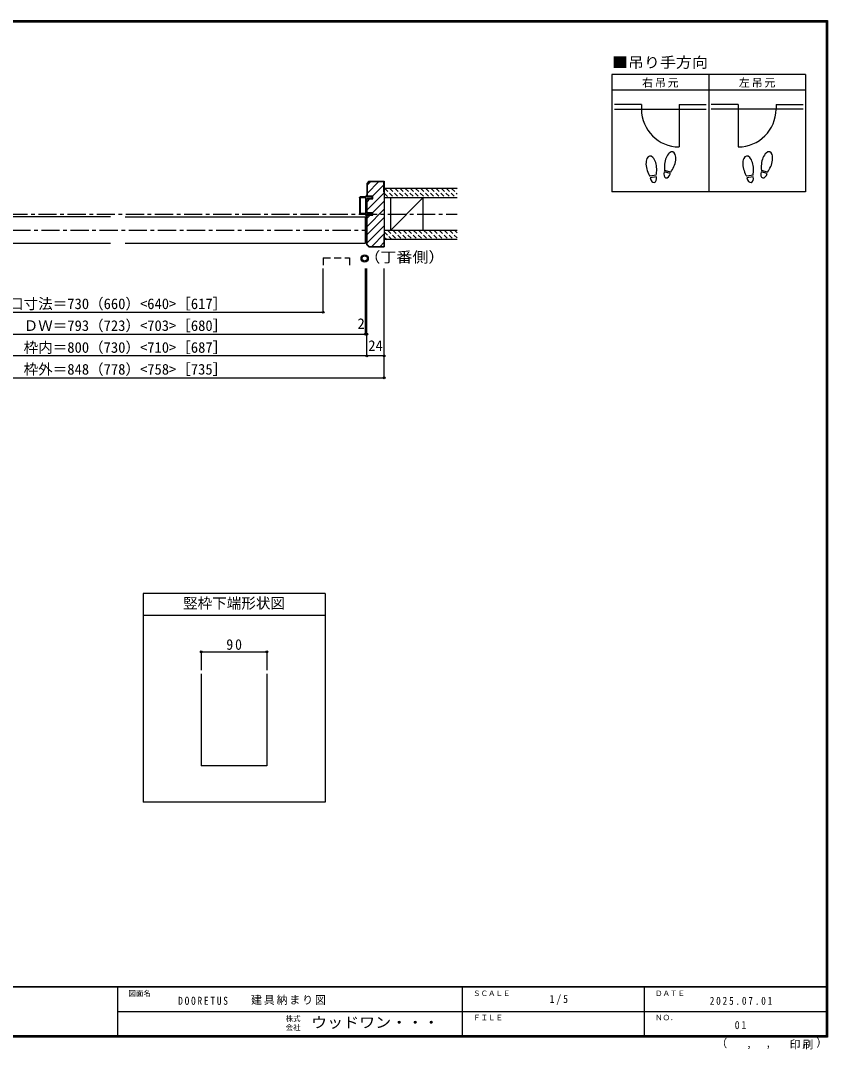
# Model space of a CAD drawing. Units: millimetres at full size, sheet at 1:5; details may follow other scales. Extents: x -973 to 977, y -718 to 696.
# Drawn here: x -132 to 977, y -718 to 696 of the extents above; entities that cross this region are included whole.
import ezdxf
from ezdxf.enums import TextEntityAlignment as Align

# ---------------------------------------------------------------- set-up
doc = ezdxf.new("R2010")
doc.units = ezdxf.units.MM
doc.header["$LTSCALE"] = 5
doc.header["$PDMODE"] = 32
doc.header["$PDSIZE"] = 2.5
for name, pattern in [('CHAIN1', [8, 5, -1, 1, -1]), ('DASHED1', [1.8, 1.2, -0.6]), ('DASHED2', [3, 2, -1])]:
    doc.linetypes.add(name, pattern=pattern)
for name, color, linetype in [('0-0_補助線', 7, 'Continuous'), ('0-1_通り芯', 4, 'CHAIN1'), ('0-3_仕上げ', 2, 'Continuous'), ('0-4_枠', 3, 'Continuous'), ('0-6_扉', 6, 'Continuous'), ('0-7_金物', 7, 'Continuous'), ('0-8_戸当り', 3, 'Continuous'), ('0-A_文字', 3, 'Continuous'), ('0-B_寸法', 4, 'Continuous'), ('0-C_ハッチ', 4, 'DASHED1'), ('F-0_補助線', 7, 'Continuous'), ('F-1_枠', 6, 'Continuous'), ('F-A_文字', 7, 'Continuous')]:
    doc.layers.add(name, color=color, linetype=linetype)
doc.styles.add('ＭＳ ゴシック', font='')
doc.styles.get('ＭＳ ゴシック').set_extended_font_data('MS Gothic')

# ---------------------------------------------------------------- blocks, each defined once
blk = doc.blocks.new('01')
at = {"layer": '0-0_補助線'}
for p, q in [((-14.5, 0.346), (-14.5, -0.449)), ((-14.3, 0.346), (-14.3, -0.449)), ((-12.045, -0.049), (-14.178, 0.444)), ((-12, 0.146), (-14.133, 0.639)), ((-11.475, 5.146), (-12.298, 4.504)), ((-12.175, 4.146), (-11.475, 4.146)), ((-12.045, -0.049), (-11.993, 0.145)), ((-11.475, 0.146), (-12, 0.146)), ((-11.475, 7.146), (-11.475, 5.146)), ((-11.475, 4.146), (-11.475, 0.146)), ((-10.68, 7.55), (-9.257, 6.508)), ((-9.375, 6.146), (-10.075, 6.146)), ((-10.075, 3.146), (-10.075, 6.146)), ((-10.075, 3.146), (-9.252, 2.504)), ((-9.375, 2.146), (-10.075, 2.146)), ((-10.075, 0.146), (-10.075, 2.146)), ((-10.075, 0.146), (10.075, 0.146)), ((10.075, 3.146), (9.252, 2.504)), ((10.68, 7.55), (9.257, 6.508)), ((9.375, 6.146), (10.075, 6.146)), ((9.375, 2.146), (10.075, 2.146)), ((10.075, 3.146), (10.075, 6.146)), ((10.075, 0.146), (10.075, 2.146)), ((11.475, 7.146), (11.475, 5.146)), ((11.475, 5.146), (12.298, 4.504)), ((12.175, 4.146), (11.475, 4.146)), ((11.475, 4.146), (11.475, 0.146)), ((11.475, 0.146), (12, 0.146)), ((12.045, -0.049), (11.993, 0.145)), ((12, 0.146), (14.133, 0.639)), ((12.045, -0.049), (14.178, 0.444)), ((14.3, 0.346), (14.3, -0.449)), ((14.5, 0.346), (14.5, -0.449)), ((-14.265, -0.741), (-12.235, -1.196)), ((-14.222, -0.546), (-12.191, -1.001)), ((-12, -1.488), (-12, -8.854)), ((-11.8, -1.488), (-11.8, -8.854)), ((-11, -9.654), (11, -9.654)), ((11, -9.854), (-11, -9.854)), ((-10.6, -1.554), (-10.6, -8.154)), ((-10.3, -1.254), (10.3, -1.254)), ((-10.3, -8.454), (10.3, -8.454)), ((10.6, -1.554), (10.6, -8.154)), ((11.8, -1.488), (11.8, -8.854)), ((12, -1.488), (12, -8.854)), ((14.222, -0.546), (12.191, -1.001)), ((14.265, -0.741), (12.235, -1.196))]:
    blk.add_line(p, q, dxfattribs=at)
for centre, radius, start, end in [((-14.2, 0.346), 0.3, 77.00048, 180), ((-14.2, 0.346), 0.1, 77.00048, 180), ((-12.175, 4.346), 0.2, 127.96957, 270), ((-10.975, 7.146), 0.5, 53.78053, 180), ((-9.375, 6.346), 0.2, 270, 53.78053), ((-9.375, 2.346), 0.2, 270, 52.03043), ((9.375, 6.346), 0.2, 126.21947, 270), ((9.375, 2.346), 0.2, 127.96957, 270), ((10.975, 7.146), 0.5, 0, 126.21947), ((12.175, 4.346), 0.2, 270, 52.03043), ((14.2, 0.346), 0.3, 0, 102.99952), ((14.2, 0.346), 0.1, 0, 102.99952), ((-14.2, -0.449), 0.3, 180, 257.3929), ((-14.2, -0.449), 0.1, 180, 257.3929), ((-12.3, -1.488), 0.3, 0, 76.0718), ((-12.3, -1.488), 0.5, 0, 76.0718), ((-11, -8.854), 1, 180, 270), ((-11, -8.854), 0.8, 180, 270), ((-10.3, -1.554), 0.3, 90, 180), ((-10.3, -8.154), 0.3, 180, 270), ((10.3, -1.554), 0.3, 0, 90), ((10.3, -8.154), 0.3, 270, 0), ((11, -8.854), 1, 270, 0), ((11, -8.854), 0.8, 270, 0), ((12.3, -1.488), 0.5, 103.9282, 180), ((12.3, -1.488), 0.3, 103.9282, 180), ((14.2, -0.449), 0.1, 282.6071, 0), ((14.2, -0.449), 0.3, 282.6071, 0)]:
    blk.add_arc(centre, radius, start, end, dxfattribs=at)

msp = doc.modelspace()

# ---------------------------------------------------------------- linework, layer by layer
at = {"layer": '0-1_通り芯'}
for p, q in [((-467, 430), (468, 430)), ((-343, 408.007), (344, 408.007))]:
    msp.add_line(p, q, dxfattribs=at)
at = {"layer": '0-3_仕上げ'}
for p, q in [((468, 465), (368, 465)), ((468, 452.5), (368, 452.5)), ((468, 407.5), (368, 407.5)), ((468, 395), (368, 395))]:
    msp.add_line(p, q, dxfattribs=at)
at = {"layer": '0-3_仕上げ', "color": 3}
for p, q in [((376.572, 452.5), (376.572, 407.5)), ((421, 452.5), (421, 407.5))]:
    msp.add_line(p, q, dxfattribs=at)
at = {"layer": '0-3_仕上げ', "color": 7}
msp.add_line((421, 452.5), (376.572, 407.5), dxfattribs=at)
at = {"layer": '0-4_枠'}
for p, q in [((346.828, 475), (344, 472.172)), ((344, 472.172), (344, 454.5)), ((347.036, 474.5), (344.5, 471.964)), ((344.5, 471.964), (344.5, 454.5)), ((347.036, 474.5), (367.5, 474.5)), ((367.5, 460), (367.5, 474.5)), ((352.5, 454.5), (344, 454.5)), ((352.5, 450.8), (352.5, 454.5)), ((367.5, 460), (368, 460)), ((344, 432.2), (344, 450.8)), ((344, 450.8), (352.5, 450.8)), ((344.5, 432.2), (344.5, 450.8)), ((344, 432.2), (352.5, 432.2)), ((344, 387.828), (344, 428.5)), ((344, 428.5), (352.5, 428.5)), ((344.5, 388.036), (344.5, 428.5)), ((352.5, 428.5), (352.5, 432.2)), ((367.5, 400), (367.5, 385.5)), ((367.5, 400), (368, 400)), ((344.5, 388.036), (347.036, 385.5)), ((347.036, 385.5), (367.5, 385.5)), ((116.653, -201.927), (116.653, -328.007)), ((206.653, -201.927), (206.653, -328.007)), ((206.653, -328.007), (116.653, -328.007))]:
    msp.add_line(p, q, dxfattribs=at)
for points in [[(346.828, 475), (368, 475), (368, 385)], [(344, 387.828), (346.828, 385), (368, 385)]]:
    msp.add_lwpolyline(points, dxfattribs=at)
at = {"layer": '0-6_扉'}
for p, q in [((-8, 426), (-338, 426)), ((12, 426), (342, 426)), ((342, 390), (342, 426)), ((-338, 390), (-8, 390)), ((12, 390), (342, 390))]:
    msp.add_line(p, q, dxfattribs=at)
at = {"layer": '0-6_扉', "linetype": 'DASHED2'}
for p, q in [((284.005, 369.922), (320.005, 369.922)), ((284.005, 369.922), (284.005, 355.014)), ((320.005, 369.922), (320.005, 355.014))]:
    msp.add_line(p, q, dxfattribs=at)
at = {"layer": '0-7_金物'}
for radius in [5, 3.5]:
    msp.add_circle((341.049, 368.971), radius, dxfattribs=at)
at = {"layer": '0-8_戸当り', "color": 2}
for p, q in [((721.239, 580.308), (684.139, 580.308)), ((721.239, 580.308), (721.239, 574.008)), ((773.039, 580.308), (810.139, 580.308)), ((773.039, 580.308), (773.039, 522.208)), ((854.239, 580.308), (817.139, 580.308)), ((854.239, 580.308), (854.239, 522.208)), ((906.039, 580.308), (943.139, 580.308)), ((906.039, 580.308), (906.039, 574.008)), ((684.139, 574.008), (810.139, 574.008)), ((943.139, 574.008), (817.139, 574.008))]:
    msp.add_line(p, q, dxfattribs=at)
at = {"layer": '0-8_戸当り'}
for p, q in [((741.457, 483.378), (732.811, 481.853)), ((741.822, 481.31), (733.175, 479.785)), ((760.924, 485.706), (752.444, 487.978)), ((761.468, 487.735), (752.987, 490.007)), ((874.457, 483.378), (865.811, 481.853)), ((874.822, 481.31), (866.175, 479.785)), ((893.924, 485.706), (885.444, 487.978)), ((894.468, 487.735), (885.987, 490.007))]:
    msp.add_line(p, q, dxfattribs=at)
at = {"layer": '0-8_戸当り', "color": 2}
for centre, start, end in [((773.039, 574.008), 180, 270), ((854.239, 574.008), 270, 0)]:
    msp.add_arc(centre, 51.8, start, end, dxfattribs=at)
at = {"layer": '0-8_戸当り'}
for centre, major_axis, ratio, start_param, end_param in [((734.795, 495.877), (-2.445, 13.867), 0.5, 4.34059143, 8.22577918), ((760.713, 501.878), (3.644, 13.601), 0.5, 4.34059143, 8.22577918), ((867.795, 495.877), (-2.445, 13.867), 0.5, 4.34059143, 8.22577918), ((893.713, 501.878), (3.644, 13.601), 0.5, 4.34059143, 8.22577918), ((760.609, 501.489), (4.416, 16.48), 0.4, 1.85063327, 2.44287679), ((760.609, 501.489), (4.416, 16.48), 0.4, 3.84030852, 4.43255203), ((893.609, 501.489), (4.416, 16.48), 0.4, 1.85063327, 2.44287679), ((893.609, 501.489), (4.416, 16.48), 0.4, 3.84030852, 4.43255203), ((734.865, 495.481), (-2.963, 16.802), 0.4, 1.85063327, 2.44287679), ((737.498, 480.548), (-1.27, 7.205), 0.6, 1.57079633, 4.71238898), ((734.865, 495.481), (-2.963, 16.802), 0.4, 3.84030852, 4.43255203), ((756.684, 486.842), (1.894, 7.067), 0.6, 1.57079633, 4.71238898), ((867.865, 495.481), (-2.963, 16.802), 0.4, 1.85063327, 2.44287679), ((870.498, 480.548), (-1.27, 7.205), 0.6, 1.57079633, 4.71238898), ((867.865, 495.481), (-2.963, 16.802), 0.4, 3.84030852, 4.43255203), ((889.684, 486.842), (1.894, 7.067), 0.6, 1.57079633, 4.71238898)]:
    msp.add_ellipse(centre, major_axis=major_axis, ratio=ratio, start_param=start_param, end_param=end_param, dxfattribs=at)
at = {"layer": '0-A_文字'}
for p, q in [((680.639, 621.667), (680.639, 460.667)), ((946.639, 621.667), (680.639, 621.667)), ((813.639, 621.667), (813.639, 460.667)), ((680.639, 600.667), (946.639, 600.667)), ((36.653, -91.5), (36.653, -378.007)), ((286.653, -91.5), (36.653, -91.5)), ((286.653, -91.5), (286.653, -378.007)), ((286.653, -121.5), (36.653, -121.5)), ((286.653, -378.007), (36.653, -378.007))]:
    msp.add_line(p, q, dxfattribs=at)
msp.add_lwpolyline([(946.639, 621.667), (946.639, 460.667), (680.639, 460.667)], dxfattribs=at)
at = {"layer": '0-B_寸法'}
for p, q in [((284.005, 295), (284.005, 355)), ((342, 265), (342, 355)), ((344, 235), (344, 355)), ((-333, 295), (284.005, 295)), ((-343, 265), (344, 265)), ((368, 235), (-367, 235)), ((116.653, -171.5), (206.653, -171.5)), ((116.653, -171.5), (116.653, -196.76)), ((206.653, -171.5), (206.653, -196.76))]:
    msp.add_line(p, q, dxfattribs=at)
msp.add_lwpolyline([(-367, 205), (368, 205), (368, 355)], dxfattribs=at)
at = {"layer": '0-B_寸法', "color": 7}
for p in [(284.005, 295), (342, 265), (344, 265), (344, 235), (368, 235), (368, 205), (116.653, -171.5), (206.653, -171.5)]:
    msp.add_point(p, dxfattribs=at)
at = {"layer": '0-C_ハッチ', "linetype": 'Continuous'}
for p, q in [((349.402, 474.5), (344.5, 469.598)), ((360.716, 474.5), (344.5, 458.284)), ((367.5, 469.97), (352.029, 454.5)), ((368, 459.157), (344.5, 435.657)), ((348.329, 450.8), (344.5, 446.97)), ((368, 447.842), (352.357, 432.2)), ((368, 436.529), (344.5, 413.029)), ((348.657, 428.5), (344.5, 424.343)), ((368, 425.216), (344.5, 401.716)), ((368, 413.902), (344.5, 390.402)), ((368, 402.588), (350.912, 385.5)), ((367.5, 390.775), (362.225, 385.5))]:
    msp.add_line(p, q, dxfattribs=at)
at = {"layer": '0-C_ハッチ'}
for p, q in [((368, 458.536), (374.036, 452.5)), ((368.607, 465), (381.107, 452.5)), ((375.678, 465), (388.178, 452.5)), ((382.749, 465), (395.249, 452.5)), ((389.821, 465), (402.321, 452.5)), ((396.892, 465), (409.392, 452.5)), ((403.963, 465), (416.463, 452.5)), ((411.034, 465), (423.534, 452.5)), ((418.105, 465), (430.605, 452.5)), ((425.176, 465), (437.676, 452.5)), ((432.247, 465), (444.747, 452.5)), ((439.318, 465), (451.818, 452.5)), ((446.389, 465), (458.889, 452.5)), ((453.46, 465), (465.96, 452.5)), ((460.531, 465), (468, 457.531)), ((467.602, 465), (468, 464.602)), ((368, 405.399), (378.399, 395)), ((368, 398.328), (371.328, 395)), ((372.97, 407.5), (385.47, 395)), ((380.041, 407.5), (392.541, 395)), ((387.112, 407.5), (399.612, 395)), ((394.183, 407.5), (406.683, 395)), ((401.255, 407.5), (413.755, 395)), ((408.326, 407.5), (420.826, 395)), ((415.397, 407.5), (427.897, 395)), ((422.468, 407.5), (434.968, 395)), ((429.539, 407.5), (442.039, 395)), ((436.61, 407.5), (449.11, 395)), ((443.681, 407.5), (456.181, 395)), ((450.752, 407.5), (463.252, 395)), ((457.823, 407.5), (468, 397.323)), ((464.894, 407.5), (468, 404.394))]:
    msp.add_line(p, q, dxfattribs=at)
at = {"layer": 'F-1_枠'}
for p, q in [((-973.347, 695.833), (976.653, 695.833)), ((-973.347, 695), (976.653, 695)), ((-973.347, 694.167), (976.653, 694.167)), ((974.986, 695.833), (974.986, -700.833)), ((975.82, 695.833), (975.82, -700.833)), ((976.653, 695.833), (976.653, -700.833)), ((976.653, -631.667), (-973.347, -631.667)), ((976.653, -632.5), (-973.347, -632.5)), ((1.653, -632.5), (1.653, -699.167)), ((474.986, -632.5), (474.986, -699.167)), ((724.986, -632.5), (724.986, -699.167)), ((1.653, -665.833), (974.986, -665.834)), ((976.653, -699.167), (-973.347, -699.167)), ((976.653, -700), (-973.347, -700)), ((976.653, -700.833), (-973.347, -700.833))]:
    msp.add_line(p, q, dxfattribs=at)

# ---------------------------------------------------------------- block references
at = {"layer": '0-0_補助線', "xscale": -1, "rotation": 270}
msp.add_blockref('01', (343.854, 441.5), dxfattribs=at)

# ---------------------------------------------------------------- texts
at = {"layer": '0-A_文字', "color": 7, "style": 'ＭＳ ゴシック', "width": 1.1}
for s, p in [('■吊り手方向', (680.639, 626.667)), ('（丁番側）', (340.682, 359.105))]:
    msp.add_text(s, height=14.66, dxfattribs=at).set_placement(p, align=Align.BOTTOM_LEFT)
at = {"layer": '0-A_文字', "color": 7, "style": 'ＭＳ ゴシック'}
msp.add_text('竪枠下端形状図', height=14.66, dxfattribs=at).set_placement((91.653, -116.5), align=Align.BOTTOM_LEFT)
at = {"layer": '0-A_文字', "color": 7, "char_height": 11, "attachment_point": 7, "style": 'ＭＳ ゴシック'}
for s, insert in [('\\T1.17;右吊元', (722.139, 603.667)), ('\\T1.17;左吊元', (855.139, 603.667))]:
    msp.add_mtext(s, dxfattribs=dict(at, insert=insert))
at = {"layer": '0-B_寸法', "color": 7, "style": 'ＭＳ ゴシック'}
for s, p in [('有効開口寸法＝730（660）<640>［617］', (-207.347, 295)), ('ＤＷ＝793（723）<703>［680］', (-127.347, 265)), ('2', (331.227, 267.734)), ('枠内＝800（730）<710>［687］', (-127.347, 235)), ('24', (346, 237.5)), ('枠外＝848（778）<758>［735］', (-127.347, 205))]:
    msp.add_text(s, height=14.66, dxfattribs=at).set_placement(p, align=Align.BOTTOM_LEFT)
at = {"layer": '0-B_寸法', "color": 7, "insert": (151.028, -169), "char_height": 14.66, "attachment_point": 7, "style": 'ＭＳ ゴシック'}
msp.add_mtext('\\T1.27;\\W0.95;90', dxfattribs=at)
at = {"layer": 'F-0_補助線', "char_height": 11, "attachment_point": 7, "style": 'ＭＳ ゴシック'}
for s, insert in [('\\T1.39;\\W0.85;DOORETUS', (84.986, -656.667)), ('\\T1.17;建具納まり図', (184.986, -656.667))]:
    msp.add_mtext(s, dxfattribs=dict(at, insert=insert))
at = {"layer": 'F-A_文字', "style": 'ＭＳ ゴシック'}
for s, height, p in [('図面名', 7.331, (16.653, -646.667)), ('ＳＣＡＬＥ', 7.331, (489.986, -646.667)), ('ＤＡＴＥ', 7.331, (739.986, -646.667)), ('株式', 7.331, (232.486, -681.5)), ('ＦＩＬＥ', 7.331, (489.986, -680)), ('ＮＯ．', 7.331, (739.986, -680.001)), ('会社', 7.331, (232.486, -693.5)), ('（', 11, (823.992, -718.052)), ('）', 11, (961.387, -717.355)), (',', 11, (865.199, -718.052)), (',', 11, (891.686, -717.588))]:
    msp.add_text(s, height=height, dxfattribs=at).set_placement(p, align=Align.BOTTOM_LEFT)
at = {"layer": 'F-A_文字', "style": 'ＭＳ ゴシック', "width": 1.1}
msp.add_text('ウッドワン・・・', height=14.66, dxfattribs=at).set_placement((267.486, -692.5), align=Align.BOTTOM_LEFT)
at = {"layer": 'F-A_文字', "char_height": 11, "attachment_point": 7, "style": 'ＭＳ ゴシック'}
for s, insert in [('\\T1.38;\\W0.9;1/5', (594.986, -656.667)), ('\\T1.39;\\W0.85;2025.07.01', (814.986, -656.667)), ('\\T1.36;\\W0.9;01', (849.361, -690.001)), ('\\T1.17;印刷', (924.678, -717.82))]:
    msp.add_mtext(s, dxfattribs=dict(at, insert=insert))

doc.saveas('drawing.dxf')
